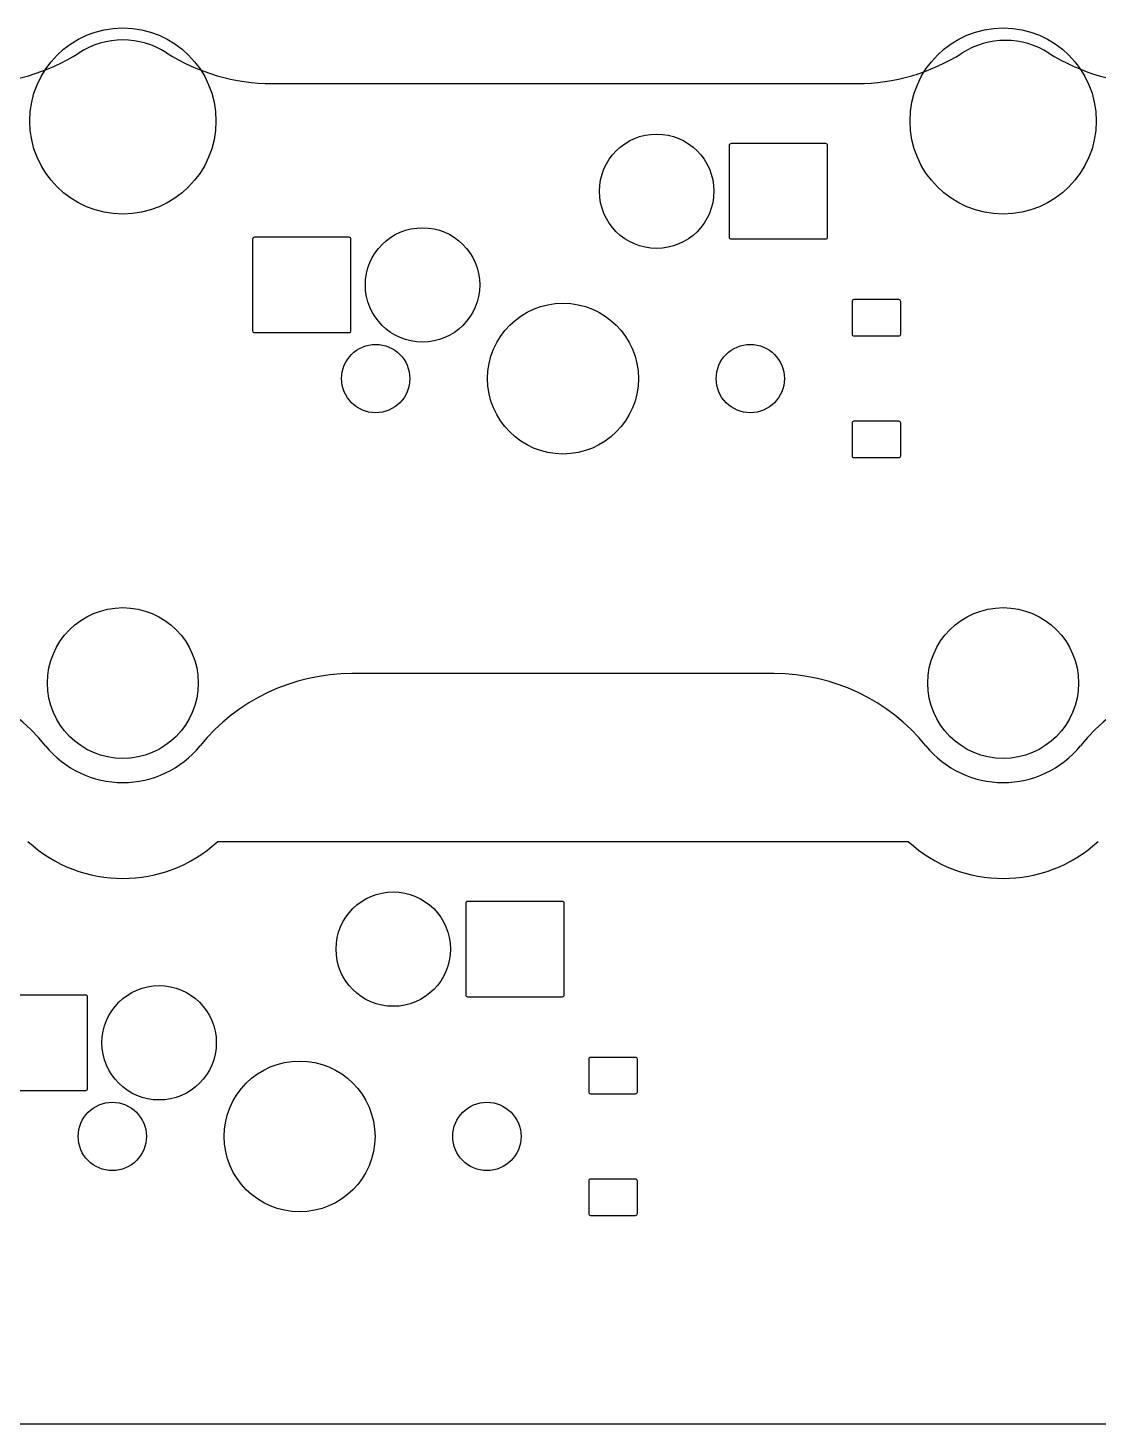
# Model space of a CAD drawing. Extents: x -27 to 356, y -111 to 35.
# Drawn here: x -2.61 to 26.42, y -108.98 to -71.13 of the extents above; entities that cross this region are included whole.
import ezdxf

# ---------------------------------------------------------------- set-up
doc = ezdxf.new("R2010")
doc.units = 0
doc.layers.add('BLACK', color=7, linetype='CONTINUOUS')

msp = doc.modelspace()

# ---------------------------------------------------------------- linework, layer by layer
at = {"layer": 'BLACK', "linetype": 'CONTINUOUS'}
for p, q in [((4.01433, -72.6353), (19.8837, -72.6353)), ((4.01433, -72.6353), (19.8837, -72.6353)), ((16.4222, -74.3053), (16.4261, -74.2858)), ((16.4222, -76.8053), (16.4222, -74.3053)), ((16.4261, -74.2858), (16.4372, -74.2692)), ((16.4372, -74.2692), (16.4537, -74.2582)), ((16.4537, -74.2582), (16.4733, -74.2543)), ((16.4733, -74.2543), (19.0233, -74.2543)), ((19.0233, -74.2543), (19.0428, -74.2582)), ((19.0428, -74.2582), (19.0593, -74.2692)), ((19.0593, -74.2692), (19.0704, -74.2858)), ((19.0704, -74.2858), (19.0742, -74.3053)), ((19.0742, -74.3053), (19.0742, -76.8053)), ((3.49525, -76.8453), (3.49913, -76.8258)), ((3.49525, -79.3453), (3.49525, -76.8453)), ((3.49913, -76.8258), (3.51019, -76.8092)), ((3.51019, -76.8092), (3.52673, -76.7982)), ((3.52673, -76.7982), (3.54625, -76.7943)), ((3.54625, -76.7943), (6.09625, -76.7943)), ((6.09625, -76.7943), (6.11577, -76.7982)), ((6.11577, -76.7982), (6.13231, -76.8092)), ((6.13231, -76.8092), (6.14337, -76.8258)), ((6.14337, -76.8258), (6.14725, -76.8453)), ((6.14725, -76.8453), (6.14725, -79.3453)), ((16.4261, -76.8248), (16.4222, -76.8053)), ((16.4372, -76.8414), (16.4261, -76.8248)), ((16.4537, -76.8524), (16.4372, -76.8414)), ((16.4733, -76.8563), (16.4537, -76.8524)), ((19.0428, -76.8524), (19.0233, -76.8563)), ((19.0593, -76.8414), (19.0428, -76.8524)), ((19.0704, -76.8248), (19.0593, -76.8414)), ((19.0742, -76.8053), (19.0704, -76.8248)), ((19.0233, -76.8563), (16.4733, -76.8563)), ((19.7553, -78.5353), (19.7591, -78.5158)), ((19.7553, -79.4353), (19.7553, -78.5353)), ((19.7591, -78.5158), (19.7702, -78.4992)), ((19.7702, -78.4992), (19.7867, -78.4882)), ((19.7867, -78.4882), (19.8062, -78.4843)), ((19.8062, -78.4843), (21.0062, -78.4843)), ((21.0062, -78.4843), (21.0258, -78.4882)), ((21.0258, -78.4882), (21.0423, -78.4992)), ((21.0423, -78.4992), (21.0534, -78.5158)), ((21.0534, -78.5158), (21.0572, -78.5353)), ((21.0572, -78.5353), (21.0572, -79.4353)), ((3.49913, -79.3648), (3.49525, -79.3453)), ((3.51019, -79.3814), (3.49913, -79.3648)), ((3.52673, -79.3924), (3.51019, -79.3814)), ((3.54625, -79.3963), (3.52673, -79.3924)), ((6.09625, -79.3963), (3.54625, -79.3963)), ((6.11577, -79.3924), (6.09625, -79.3963)), ((6.13231, -79.3814), (6.11577, -79.3924)), ((6.14337, -79.3648), (6.13231, -79.3814)), ((6.14725, -79.3453), (6.14337, -79.3648)), ((19.7591, -79.4548), (19.7553, -79.4353)), ((19.7702, -79.4714), (19.7591, -79.4548)), ((19.7867, -79.4824), (19.7702, -79.4714)), ((19.8062, -79.4863), (19.7867, -79.4824)), ((21.0062, -79.4863), (19.8062, -79.4863)), ((21.0258, -79.4824), (21.0062, -79.4863)), ((21.0423, -79.4714), (21.0258, -79.4824)), ((21.0534, -79.4548), (21.0423, -79.4714)), ((21.0572, -79.4353), (21.0534, -79.4548)), ((19.7553, -81.8353), (19.7591, -81.8158)), ((19.7553, -82.7353), (19.7553, -81.8353)), ((19.7591, -81.8158), (19.7702, -81.7992)), ((19.7702, -81.7992), (19.7867, -81.7882)), ((19.7867, -81.7882), (19.8062, -81.7843)), ((19.8062, -81.7843), (21.0062, -81.7843)), ((21.0062, -81.7843), (21.0258, -81.7882)), ((21.0258, -81.7882), (21.0423, -81.7992)), ((21.0423, -81.7992), (21.0534, -81.8158)), ((21.0534, -81.8158), (21.0572, -81.8353)), ((21.0572, -81.8353), (21.0572, -82.7353)), ((19.7591, -82.7548), (19.7553, -82.7353)), ((19.7702, -82.7714), (19.7591, -82.7548)), ((19.7867, -82.7824), (19.7702, -82.7714)), ((19.8062, -82.7863), (19.7867, -82.7824)), ((21.0062, -82.7863), (19.8062, -82.7863)), ((21.0258, -82.7824), (21.0062, -82.7863)), ((21.0423, -82.7714), (21.0258, -82.7824)), ((21.0534, -82.7548), (21.0423, -82.7714)), ((21.0572, -82.7353), (21.0534, -82.7548)), ((17.6355, -88.6353), (6.17695, -88.6353)), ((17.6355, -88.6353), (6.17695, -88.6353)), ((2.54273, -93.1853), (21.2698, -93.1853)), ((2.54273, -93.1853), (21.2698, -93.1853)), ((9.2785, -94.8553), (9.28238, -94.8358)), ((9.2785, -97.3553), (9.2785, -94.8553)), ((9.28238, -94.8358), (9.29344, -94.8192)), ((9.29344, -94.8192), (9.30998, -94.8082)), ((9.30998, -94.8082), (9.3295, -94.8043)), ((9.3295, -94.8043), (11.8795, -94.8043)), ((11.8795, -94.8043), (11.899, -94.8082)), ((11.899, -94.8082), (11.9156, -94.8192)), ((11.9156, -94.8192), (11.9266, -94.8358)), ((11.9266, -94.8358), (11.9305, -94.8553)), ((11.9305, -94.8553), (11.9305, -97.3553)), ((-3.5975, -97.3443), (-1.0475, -97.3443)), ((-1.0475, -97.3443), (-1.02798, -97.3482)), ((-1.02798, -97.3482), (-1.01144, -97.3592)), ((-1.01144, -97.3592), (-1.00038, -97.3758)), ((-1.00038, -97.3758), (-0.9965, -97.3953)), ((-0.9965, -97.3953), (-0.9965, -99.8953)), ((9.28238, -97.3748), (9.2785, -97.3553)), ((9.29344, -97.3914), (9.28238, -97.3748)), ((9.30998, -97.4024), (9.29344, -97.3914)), ((9.3295, -97.4063), (9.30998, -97.4024)), ((11.8795, -97.4063), (9.3295, -97.4063)), ((11.899, -97.4024), (11.8795, -97.4063)), ((11.9156, -97.3914), (11.899, -97.4024)), ((11.9266, -97.3748), (11.9156, -97.3914)), ((11.9305, -97.3553), (11.9266, -97.3748)), ((12.6115, -99.0853), (12.6154, -99.0658)), ((12.6115, -99.9853), (12.6115, -99.0853)), ((12.6154, -99.0658), (12.6264, -99.0492)), ((12.6264, -99.0492), (12.643, -99.0382)), ((12.643, -99.0382), (12.6625, -99.0343)), ((12.6625, -99.0343), (13.8625, -99.0343)), ((13.8625, -99.0343), (13.882, -99.0382)), ((13.882, -99.0382), (13.8986, -99.0492)), ((13.8986, -99.0492), (13.9096, -99.0658)), ((13.9096, -99.0658), (13.9135, -99.0853)), ((13.9135, -99.0853), (13.9135, -99.9853)), ((-1.0475, -99.9463), (-3.5975, -99.9463)), ((-1.02798, -99.9424), (-1.0475, -99.9463)), ((-1.01144, -99.9314), (-1.02798, -99.9424)), ((-1.00038, -99.9148), (-1.01144, -99.9314)), ((-0.9965, -99.8953), (-1.00038, -99.9148)), ((12.6154, -100.005), (12.6115, -99.9853)), ((12.6264, -100.021), (12.6154, -100.005)), ((12.643, -100.032), (12.6264, -100.021)), ((12.6625, -100.036), (12.643, -100.032)), ((13.8625, -100.036), (12.6625, -100.036)), ((13.882, -100.032), (13.8625, -100.036)), ((13.8986, -100.021), (13.882, -100.032)), ((13.9096, -100.005), (13.8986, -100.021)), ((13.9135, -99.9853), (13.9096, -100.005)), ((12.6115, -102.385), (12.6154, -102.366)), ((12.6115, -103.285), (12.6115, -102.385)), ((12.6154, -102.366), (12.6264, -102.349)), ((12.6264, -102.349), (12.643, -102.338)), ((12.643, -102.338), (12.6625, -102.334)), ((12.6625, -102.334), (13.8625, -102.334)), ((13.8625, -102.334), (13.882, -102.338)), ((13.882, -102.338), (13.8986, -102.349)), ((13.8986, -102.349), (13.9096, -102.366)), ((13.9096, -102.366), (13.9135, -102.385)), ((13.9135, -102.385), (13.9135, -103.285)), ((12.6154, -103.305), (12.6115, -103.285)), ((12.6264, -103.321), (12.6154, -103.305)), ((12.643, -103.332), (12.6264, -103.321)), ((12.6625, -103.336), (12.643, -103.332)), ((13.8625, -103.336), (12.6625, -103.336)), ((13.882, -103.332), (13.8625, -103.336)), ((13.8986, -103.321), (13.882, -103.332)), ((13.9096, -103.305), (13.8986, -103.321)), ((13.9135, -103.285), (13.9096, -103.305)), ((72.1539, -108.985), (-18.525, -108.985)), ((72.1539, -108.985), (-18.525, -108.985))]:
    msp.add_line(p, q, dxfattribs=at)
at = {"layer": 'BLACK'}
for centre, radius in [((-0.03175, -73.6503), 2.524), ((23.8442, -73.6503), 2.524), ((14.4462, -75.5553), 1.551), ((8.09625, -78.0953), 1.551), ((11.9062, -80.6353), 2.0449), ((6.82625, -80.6353), 0.926), ((16.9862, -80.6353), 0.926), ((-0.03175, -88.8903), 2.0449), ((23.8442, -88.8903), 2.0449), ((7.3025, -96.1053), 1.551), ((0.9525, -98.6453), 1.551), ((4.7625, -101.185), 2.0449), ((-0.3175, -101.185), 0.926), ((9.8425, -101.185), 0.926)]:
    msp.add_circle(centre, radius, dxfattribs=at)
for centre, radius, start, end in [((-0.03175, -73.6503), 2.2, 57.3519, 122.648), ((-0.03175, -73.6503), 2.2, 57.3519, 122.648), ((23.9062, -73.6653), 2.2, 57.565, 122.435), ((23.9062, -73.6653), 2.2, 57.565, 122.435), ((-4.07783, -67.3353), 5.30001, -90, -57.352), ((-4.07783, -67.3353), 5.30001, -90, -57.352), ((4.01433, -67.3353), 5.29998, -122.648, -90), ((4.01433, -67.3353), 5.29998, -122.648, -90), ((19.8836, -67.3351), 5.30024, -89.9992, -57.5656), ((19.8836, -67.3351), 5.30024, -89.9992, -57.5656), ((27.9288, -67.3355), 5.29983, -122.436, -89.9997), ((27.9288, -67.3355), 5.29983, -122.436, -89.9997), ((-6.24045, -93.9353), 5.3, 39.0963, 90), ((-6.24045, -93.9353), 5.3, 39.0963, 90), ((6.17695, -93.9353), 5.3, 90, 140.904), ((6.17695, -93.9353), 5.3, 90, 140.904), ((17.6355, -93.9353), 5.3, 39.0962, 90), ((17.6355, -93.9353), 5.3, 39.0962, 90), ((30.0529, -93.9353), 5.3, 90, 140.904), ((30.0529, -93.9353), 5.3, 90, 140.904), ((-0.03175, -88.8903), 2.7, -140.904, -39.0962), ((-0.03175, -88.8903), 2.7, -140.904, -39.0962), ((23.8442, -88.8903), 2.7, -140.904, -39.0962), ((23.8442, -88.8903), 2.7, -140.904, -39.0962), ((-0.03175, -90.3903), 3.8, -132.648, -47.3517), ((-0.03175, -90.3903), 3.8, -132.648, -47.3517), ((23.8442, -90.3903), 3.8, -132.648, -47.3517), ((23.8442, -90.3903), 3.8, -132.648, -47.3517)]:
    msp.add_arc(centre, radius, start, end, dxfattribs=at)

doc.saveas('drawing.dxf')
